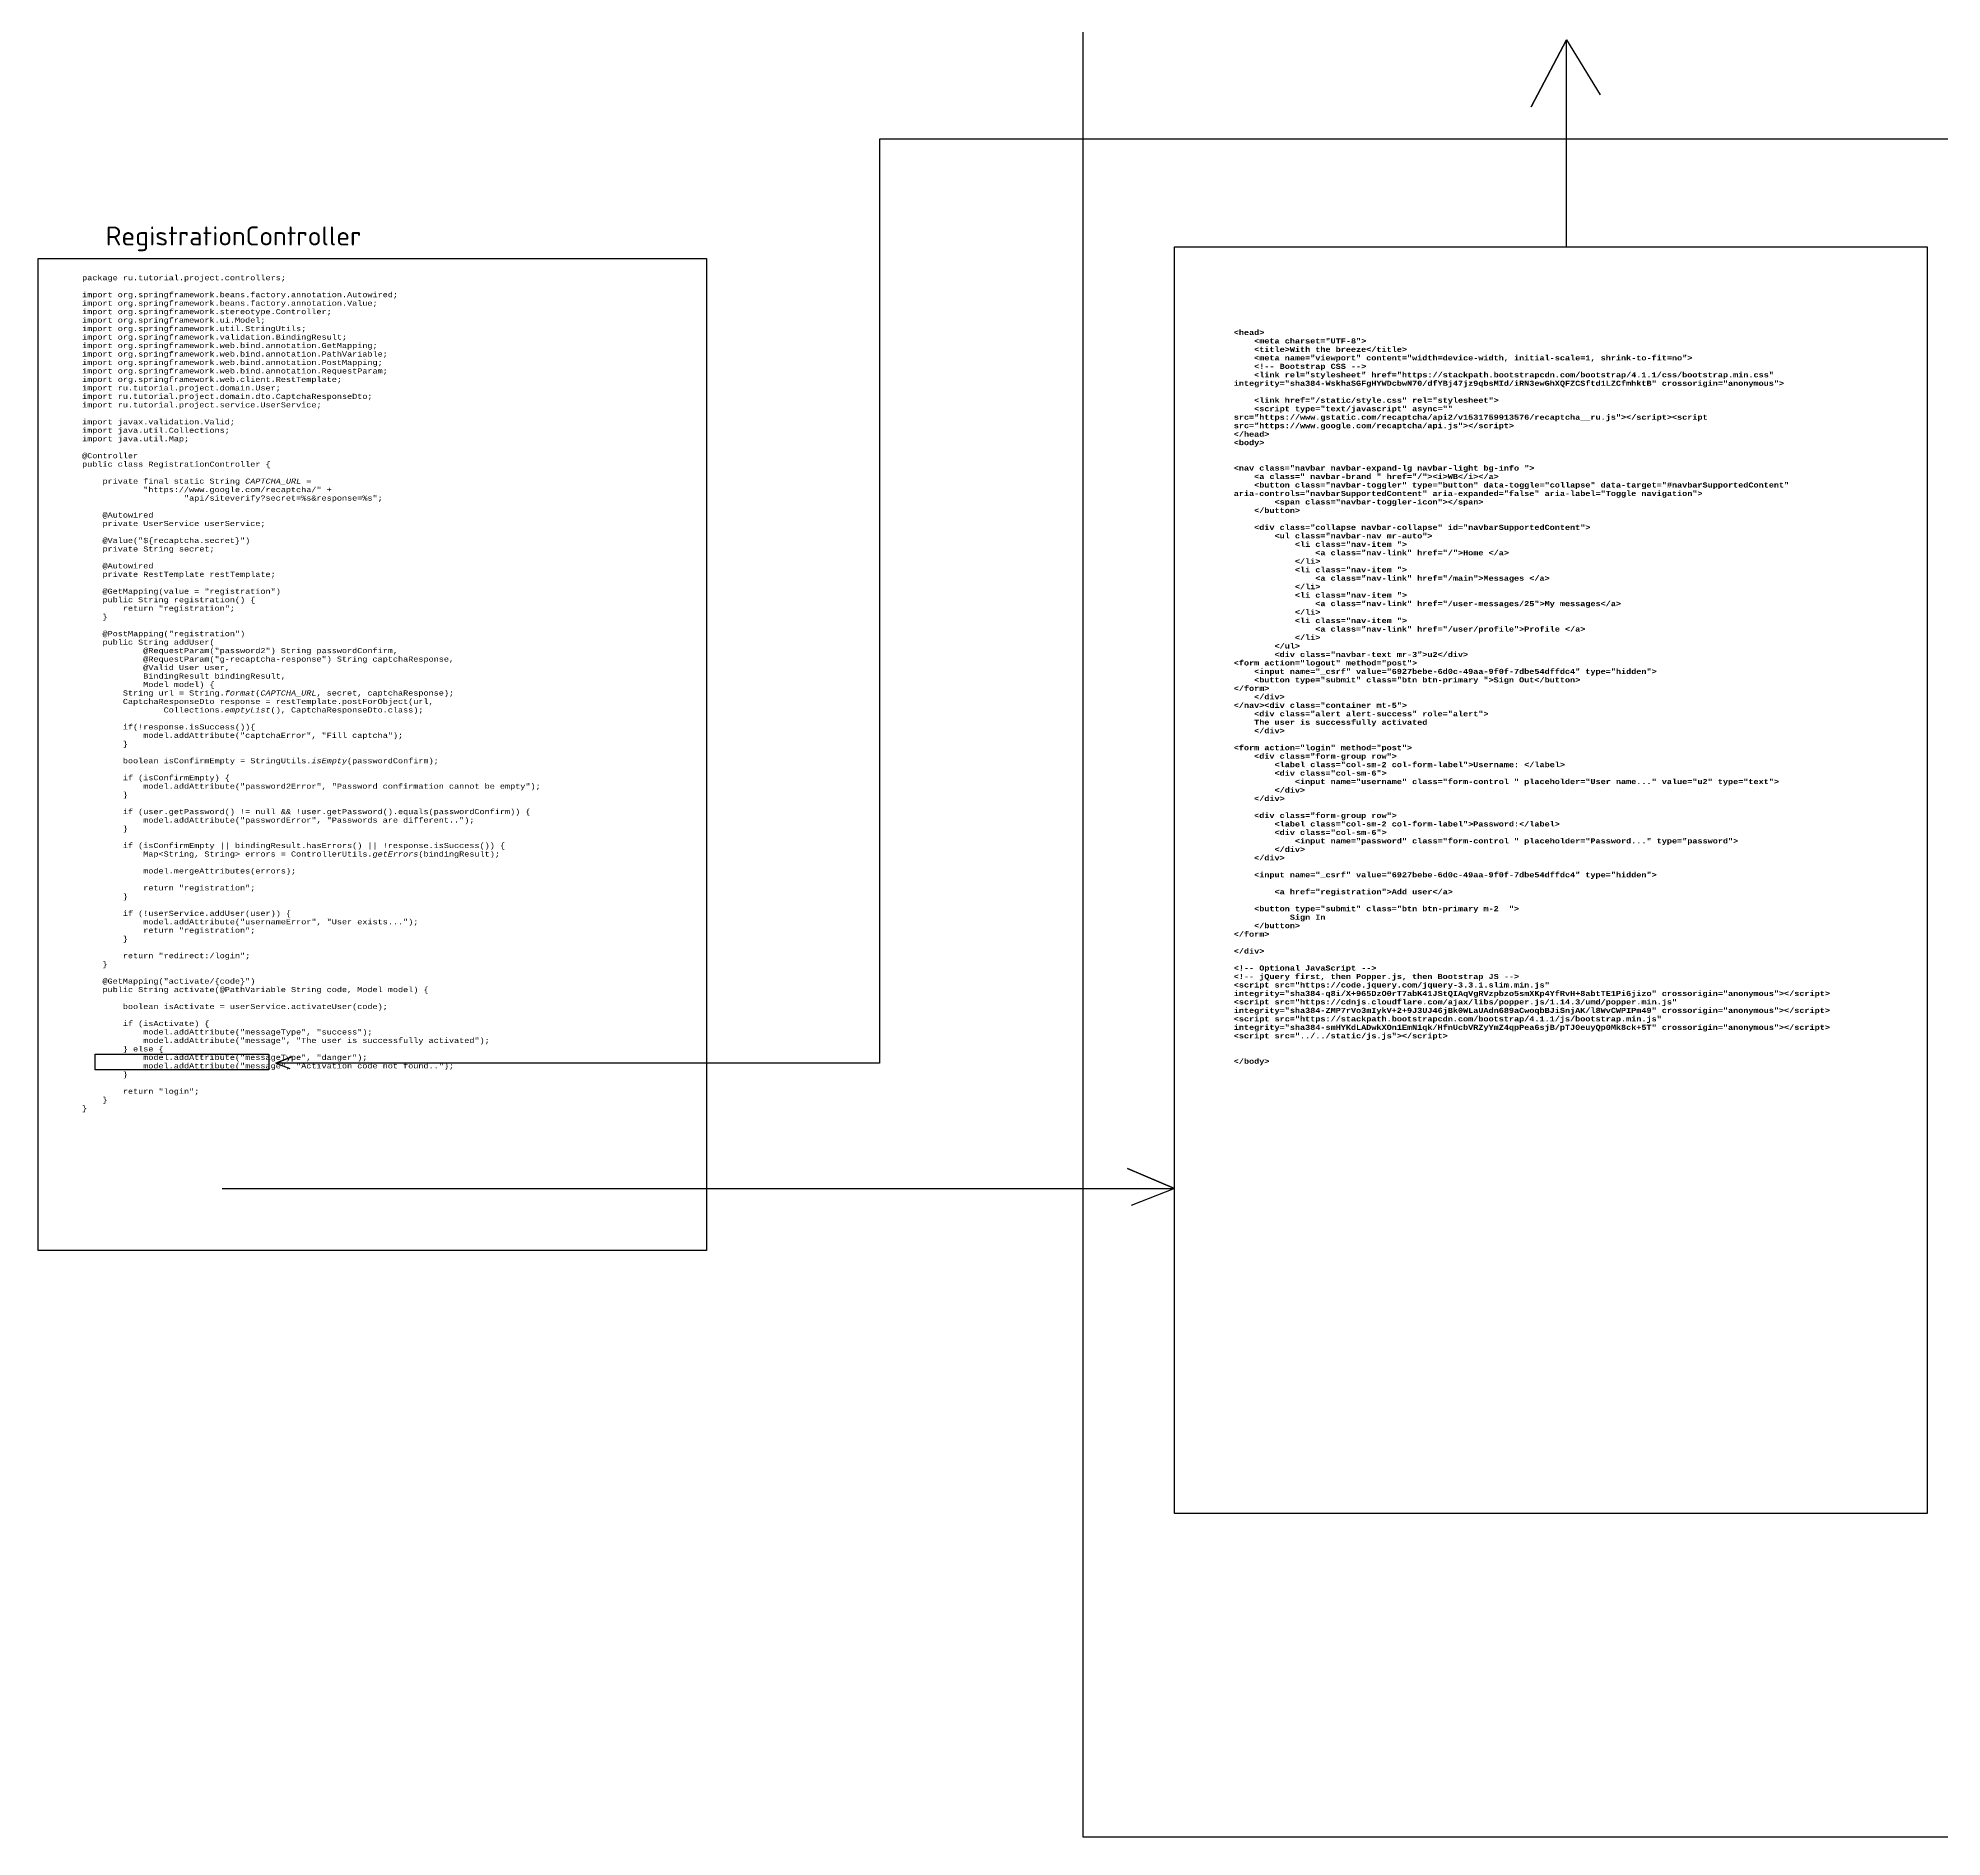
# Model space of a CAD drawing. Header units: millimetres. Extents: x 4803 to 8037, y 2131 to 3662.
# Drawn here: x 4803 to 5505, y 2579 to 3243 of the extents above; entities that cross this region are included whole.
import ezdxf

# ---------------------------------------------------------------- set-up
doc = ezdxf.new("R2010")
doc.units = ezdxf.units.MM
doc.styles.get("Standard").update_dxf_attribs({"font": 'arial.ttf'})

msp = doc.modelspace()

# ---------------------------------------------------------------- linework, layer by layer
at = {"color": 1, "lineweight": 30}
for points in [[(4955.82, 3475.33), (5187.95, 3475.33), (5187.95, 2579.17), (6331.32, 2579.17)], [(5688.61, 3311.18), (5688.61, 3205.34), (5112.94, 3205.34), (5112.94, 2864.53)], [(5366.3, 3165.66), (5366.3, 3241.99), (5353.24, 3217.31), (5366.3, 3241.99), (5378.63, 3221.72)], [(5112.94, 2864.53), (5112.94, 2864.53), (4890.31, 2864.53), (4896.23, 2866.88), (4890.31, 2864.53), (4895.44, 2862.54)], [(4870.54, 2818.32), (5221.66, 2818.32), (5204.36, 2825.72), (5221.66, 2818.32), (5205.75, 2812.09)]]:
    msp.add_lwpolyline(points, dxfattribs=at)
at = {"color": 30, "lineweight": 30}
for points in [[(4802.62, 3161.34), (5049.11, 3161.34), (5049.11, 2795.51), (4802.62, 2795.51)], [(5221.66, 3165.66), (5499.3, 3165.66), (5499.3, 2698.5), (5221.66, 2698.5)]]:
    msp.add_lwpolyline(points, close=True, dxfattribs=at)
at = {"color": 1, "lineweight": 30}
msp.add_lwpolyline([(4823.69, 2867.87), (4887.69, 2867.87), (4887.69, 2862.09), (4823.69, 2862.09)], close=True, dxfattribs=at)

# ---------------------------------------------------------------- texts
at = {"attachment_point": 1}
for s, width, insert, char_height in [('{\\fISOCPEUR|b0|i0|c0|p34;RegistrationController}', 101.5882, (4827.56, 3173.17), 7), ('{\\fCourier New|b0|i0|c204|p49;\\H0.75x;\\C23;\\c3307724;package \\C9;\\c13023145;ru.tutorial.project.controllers\\C23;\\c3307724;;^J^Jimport \\C9;\\c13023145;org.springframework.beans.factory.annotation.\\C52;\\c2733499;Autowired\\C23;\\c3307724;;^Jimport \\C9;\\c13023145;org.springframework.beans.factory.annotation.\\C52;\\c2733499;Value\\C23;\\c3307724;;^Jimport \\C9;\\c13023145;org.springframework.stereotype.\\C52;\\c2733499;Controller\\C23;\\c3307724;;^Jimport \\C9;\\c13023145;org.springframework.ui.Model\\C23;\\c3307724;;^Jimport \\C9;\\c13023145;org.springframework.util.StringUtils\\C23;\\c3307724;;^Jimport \\C9;\\c13023145;org.springframework.validation.BindingResult\\C23;\\c3307724;;^Jimport \\C9;\\c13023145;org.springframework.web.bind.annotation.\\C52;\\c2733499;GetMapping\\C23;\\c3307724;;^Jimport \\C9;\\c13023145;org.springframework.web.bind.annotation.\\C52;\\c2733499;PathVariable\\C23;\\c3307724;;^Jimport \\C9;\\c13023145;org.springframework.web.bind.annotation.\\C52;\\c2733499;PostMapping\\C23;\\c3307724;;^Jimport \\C9;\\c13023145;org.springframework.web.bind.annotation.\\C52;\\c2733499;RequestParam\\C23;\\c3307724;;^Jimport \\C9;\\c13023145;org.springframework.web.client.RestTemplate\\C23;\\c3307724;;^Jimport \\C9;\\c13023145;ru.tutorial.project.domain.User\\C23;\\c3307724;;^Jimport \\C9;\\c13023145;ru.tutorial.project.domain.dto.CaptchaResponseDto\\C23;\\c3307724;;^Jimport \\C9;\\c13023145;ru.tutorial.project.service.UserService\\C23;\\c3307724;;^J^Jimport \\C9;\\c13023145;javax.validation.\\C52;\\c2733499;Valid\\C23;\\c3307724;;^Jimport \\C9;\\c13023145;java.util.Collections\\C23;\\c3307724;;^Jimport \\C9;\\c13023145;java.util.Map\\C23;\\c3307724;;^J^J\\C52;\\c2733499;@Controller^J\\C23;\\c3307724;public class \\C9;\\c13023145;RegistrationController \\{^J^J    \\C23;\\c3307724;private final static \\C9;\\c13023145;String \\fCourier New|b0|i1|c204|p49;\\C193;\\c11171480;CAPTCHA_URL \\fCourier New|b0|i0|c204|p49;\\C9;\\c13023145;=^J            \\C75;\\c5867370;"https://www.google.com/recaptcha/" \\C9;\\c13023145;+^J                    \\C75;\\c5867370;"api/siteverify?secret=%s&response=%s"\\C23;\\c3307724;;^J^J    \\C52;\\c2733499;@Autowired^J    \\C23;\\c3307724;private \\C9;\\c13023145;UserService \\C193;\\c11171480;userService\\C23;\\c3307724;;^J^J    \\C52;\\c2733499;@Value\\C9;\\c13023145;(\\C75;\\c5867370;"$\\{recaptcha.secret\\}"\\C9;\\c13023145;)^J    \\C23;\\c3307724;private \\C9;\\c13023145;String \\C193;\\c11171480;secret\\C23;\\c3307724;;^J^J    \\C52;\\c2733499;@Autowired^J    \\C23;\\c3307724;private \\C9;\\c13023145;RestTemplate \\C193;\\c11171480;restTemplate\\C23;\\c3307724;;^J^J    \\C52;\\c2733499;@GetMapping\\C9;\\c13023145;(\\C254;\\c16765136;value \\C9;\\c13023145;= \\C75;\\c5867370;"registration"\\C9;\\c13023145;)^J    \\C23;\\c3307724;public \\C9;\\c13023145;String \\C31;\\c7194367;registration\\C9;\\c13023145;() \\{^J        \\C23;\\c3307724;return \\C75;\\c5867370;"registration"\\C23;\\c3307724;;^J    \\C9;\\c13023145;\\}^J^J    \\C52;\\c2733499;@PostMapping\\C9;\\c13023145;(\\C75;\\c5867370;"registration"\\C9;\\c13023145;)^J    \\C23;\\c3307724;public \\C9;\\c13023145;String \\C31;\\c7194367;addUser\\C9;\\c13023145;(^J            \\C52;\\c2733499;@RequestParam\\C9;\\c13023145;(\\C75;\\c5867370;"password2"\\C9;\\c13023145;) String passwordConfirm\\C23;\\c3307724;,^J            \\C52;\\c2733499;@RequestParam\\C9;\\c13023145;(\\C75;\\c5867370;"g-recaptcha-response"\\C9;\\c13023145;) String captchaResponse\\C23;\\c3307724;,^J            \\C52;\\c2733499;@Valid \\C9;\\c13023145;User user\\C23;\\c3307724;,^J            \\C9;\\c13023145;BindingResult bindingResult\\C23;\\c3307724;,^J            \\C9;\\c13023145;Model model) \\{^J        String url = String.\\fCourier New|b0|i1|c204|p49;format\\fCourier New|b0|i0|c204|p49;(\\fCourier New|b0|i1|c204|p49;\\C193;\\c11171480;CAPTCHA_URL\\fCourier New|b0|i0|c204|p49;\\C23;\\c3307724;, \\C193;\\c11171480;secret\\C23;\\c3307724;, \\C9;\\c13023145;captchaResponse)\\C23;\\c3307724;;^J        \\C9;\\c13023145;CaptchaResponseDto response = \\C193;\\c11171480;restTemplate\\C9;\\c13023145;.postForObject(url\\C23;\\c3307724;,^J                \\C9;\\c13023145;Collections.\\fCourier New|b0|i1|c204|p49;emptyList\\fCourier New|b0|i0|c204|p49;()\\C23;\\c3307724;, \\C9;\\c13023145;CaptchaResponseDto.\\C23;\\c3307724;class\\C9;\\c13023145;)\\C23;\\c3307724;;^J^J        if\\C9;\\c13023145;(!response.isSuccess())\\{^J            model.addAttribute(\\C75;\\c5867370;"captchaError"\\C23;\\c3307724;, \\C75;\\c5867370;"Fill captcha"\\C9;\\c13023145;)\\C23;\\c3307724;;^J        \\C9;\\c13023145;\\}^J^J        \\C23;\\c3307724;boolean \\C9;\\c13023145;isConfirmEmpty = StringUtils.\\fCourier New|b0|i1|c204|p49;isEmpty\\fCourier New|b0|i0|c204|p49;(passwordConfirm)\\C23;\\c3307724;;^J^J        if \\C9;\\c13023145;(isConfirmEmpty) \\{^J            model.addAttribute(\\C75;\\c5867370;"password2Error"\\C23;\\c3307724;, \\C75;\\c5867370;"Password confirmation cannot be empty"\\C9;\\c13023145;)\\C23;\\c3307724;;^J        \\C9;\\c13023145;\\}^J^J        \\C23;\\c3307724;if \\C9;\\c13023145;(user.getPassword() != \\C23;\\c3307724;null \\C9;\\c13023145;&& !user.getPassword().equals(passwordConfirm)) \\{^J            model.addAttribute(\\C75;\\c5867370;"passwordError"\\C23;\\c3307724;, \\C75;\\c5867370;"Passwords are different.."\\C9;\\c13023145;)\\C23;\\c3307724;;^J        \\C9;\\c13023145;\\}^J^J        \\C23;\\c3307724;if \\C9;\\c13023145;(isConfirmEmpty || bindingResult.hasErrors() || !response.isSuccess()) \\{^J            Map<String\\C23;\\c3307724;, \\C9;\\c13023145;String> errors = ControllerUtils.\\fCourier New|b0|i1|c204|p49;getErrors\\fCourier New|b0|i0|c204|p49;(bindingResult)\\C23;\\c3307724;;^J^J            \\C9;\\c13023145;model.mergeAttributes(errors)\\C23;\\c3307724;;^J^J            return \\C75;\\c5867370;"registration"\\C23;\\c3307724;;^J        \\C9;\\c13023145;\\}^J^J        \\C23;\\c3307724;if \\C9;\\c13023145;(!\\C193;\\c11171480;userService\\C9;\\c13023145;.addUser(user)) \\{^J            model.addAttribute(\\C75;\\c5867370;"usernameError"\\C23;\\c3307724;, \\C75;\\c5867370;"User exists..."\\C9;\\c13023145;)\\C23;\\c3307724;;^J            return \\C75;\\c5867370;"registration"\\C23;\\c3307724;;^J        \\C9;\\c13023145;\\}^J^J        \\C23;\\c3307724;return \\C75;\\c5867370;"redirect:/login"\\C23;\\c3307724;;^J    \\C9;\\c13023145;\\}^J^J    \\C52;\\c2733499;@GetMapping\\C9;\\c13023145;(\\C75;\\c5867370;"activate/\\{code\\}"\\C9;\\c13023145;)^J    \\C23;\\c3307724;public \\C9;\\c13023145;String \\C31;\\c7194367;activate\\C9;\\c13023145;(\\C52;\\c2733499;@PathVariable \\C9;\\c13023145;String code\\C23;\\c3307724;, \\C9;\\c13023145;Model model) \\{^J^J        \\C23;\\c3307724;boolean \\C9;\\c13023145;isActivate = \\C193;\\c11171480;userService\\C9;\\c13023145;.activateUser(code)\\C23;\\c3307724;;^J^J        if \\C9;\\c13023145;(isActivate) \\{^J            model.addAttribute(\\C75;\\c5867370;"messageType"\\C23;\\c3307724;, \\C75;\\c5867370;"success"\\C9;\\c13023145;)\\C23;\\c3307724;;^J            \\C9;\\c13023145;model.addAttribute(\\C75;\\c5867370;"message"\\C23;\\c3307724;, \\C75;\\c5867370;"The user is successfully activated"\\C9;\\c13023145;)\\C23;\\c3307724;;^J        \\C9;\\c13023145;\\} \\C23;\\c3307724;else \\C9;\\c13023145;\\{^J            model.addAttribute(\\C75;\\c5867370;"messageType"\\C23;\\c3307724;, \\C75;\\c5867370;"danger"\\C9;\\c13023145;)\\C23;\\c3307724;;^J            \\C9;\\c13023145;model.addAttribute(\\C75;\\c5867370;"message"\\C23;\\c3307724;, \\C75;\\c5867370;"Activation code not found.."\\C9;\\c13023145;)\\C23;\\c3307724;;^J        \\C9;\\c13023145;\\}^J^J        \\C23;\\c3307724;return \\C75;\\c5867370;"login"\\C23;\\c3307724;;^J    \\C9;\\c13023145;\\}^J\\}}', 270.4729, (4818.85, 3155.2), 2.5), ('{\\fCourier New|b1|i0|c204|p49;\\H0.75x;\\C23;\\c3307724;<head>^J    <meta charset="UTF-8">^J    <title>With the breeze</title>^J    <meta name="viewport" content="width=device-width, initial-scale=1, shrink-to-fit=no">^J    <!-- Bootstrap CSS -->^J    <link rel="stylesheet" href="https://stackpath.bootstrapcdn.com/bootstrap/4.1.1/css/bootstrap.min.css" integrity="sha384-WskhaSGFgHYWDcbwN70/dfYBj47jz9qbsMId/iRN3ewGhXQFZCSftd1LZCfmhktB" crossorigin="anonymous">^J^J    <link href="/static/style.css" rel="stylesheet">^J    <script type="text/javascript" async="" src="https://www.gstatic.com/recaptcha/api2/v1531759913576/recaptcha__ru.js"></script><script src="https://www.google.com/recaptcha/api.js"></script>^J</head>^J<body>^J^J^J<nav class="navbar navbar-expand-lg navbar-light bg-info ">^J    <a class=" navbar-brand " href="/"><i>WB</i></a>^J    <button class="navbar-toggler" type="button" data-toggle="collapse" data-target="#navbarSupportedContent" aria-controls="navbarSupportedContent" aria-expanded="false" aria-label="Toggle navigation">^J        <span class="navbar-toggler-icon"></span>^J    </button>^J^J    <div class="collapse navbar-collapse" id="navbarSupportedContent">^J        <ul class="navbar-nav mr-auto">^J            <li class="nav-item ">^J                <a class="nav-link" href="/">Home </a>^J            </li>^J            <li class="nav-item ">^J                <a class="nav-link" href="/main">Messages </a>^J            </li>^J            <li class="nav-item ">^J                <a class="nav-link" href="/user-messages/25">My messages</a>^J            </li>^J            <li class="nav-item ">^J                <a class="nav-link" href="/user/profile">Profile </a>^J            </li>^J        </ul>^J        <div class="navbar-text mr-3">u2</div>^J<form action="logout" method="post">^J    <input name="_csrf" value="6927bebe-6d0c-49aa-9f0f-7dbe54dffdc4" type="hidden">^J    <button type="submit" class="btn btn-primary ">Sign Out</button>^J</form>^J    </div>^J</nav><div class="container mt-5">^J    <div class="alert alert-success" role="alert">^J    The user is successfully activated^J    </div>^J^J<form action="login" method="post">^J    <div class="form-group row">^J        <label class="col-sm-2 col-form-label">Username: </label>^J        <div class="col-sm-6">^J            <input name="username" class="form-control " placeholder="User name..." value="u2" type="text">^J        </div>^J    </div>^J^J    <div class="form-group row">^J        <label class="col-sm-2 col-form-label">Password:</label>^J        <div class="col-sm-6">^J            <input name="password" class="form-control " placeholder="Password..." type="password">^J        </div>^J    </div>^J^J    <input name="_csrf" value="6927bebe-6d0c-49aa-9f0f-7dbe54dffdc4" type="hidden">^J^J        <a href="registration">Add user</a>^J^J    <button type="submit" class="btn btn-primary m-2  ">^J           Sign In^J    </button>^J</form>^J^J</div>^J^J<!-- Optional JavaScript -->^J<!-- jQuery first, then Popper.js, then Bootstrap JS -->^J<script src="https://code.jquery.com/jquery-3.3.1.slim.min.js" integrity="sha384-q8i/X+965DzO0rT7abK41JStQIAqVgRVzpbzo5smXKp4YfRvH+8abtTE1Pi6jizo" crossorigin="anonymous"></script>^J<script src="https://cdnjs.cloudflare.com/ajax/libs/popper.js/1.14.3/umd/popper.min.js" integrity="sha384-ZMP7rVo3mIykV+2+9J3UJ46jBk0WLaUAdn689aCwoqbBJiSnjAK/l8WvCWPIPm49" crossorigin="anonymous"></script>^J<script src="https://stackpath.bootstrapcdn.com/bootstrap/4.1.1/js/bootstrap.min.js" integrity="sha384-smHYKdLADwkXOn1EmN1qk/HfnUcbVRZyYmZ4qpPea6sjB/pTJ0euyQp0Mk8ck+5T" crossorigin="anonymous"></script>^J<script src="../../static/js.js"></script>^J^J^J</body>}', 255.7379, (5243.56, 3135.02), 2.5)]:
    msp.add_mtext_dynamic_manual_height_columns(s, width=width, gutter_width=12.5, heights=[0], dxfattribs=dict(at, insert=insert, char_height=char_height))

doc.saveas('drawing.dxf')
